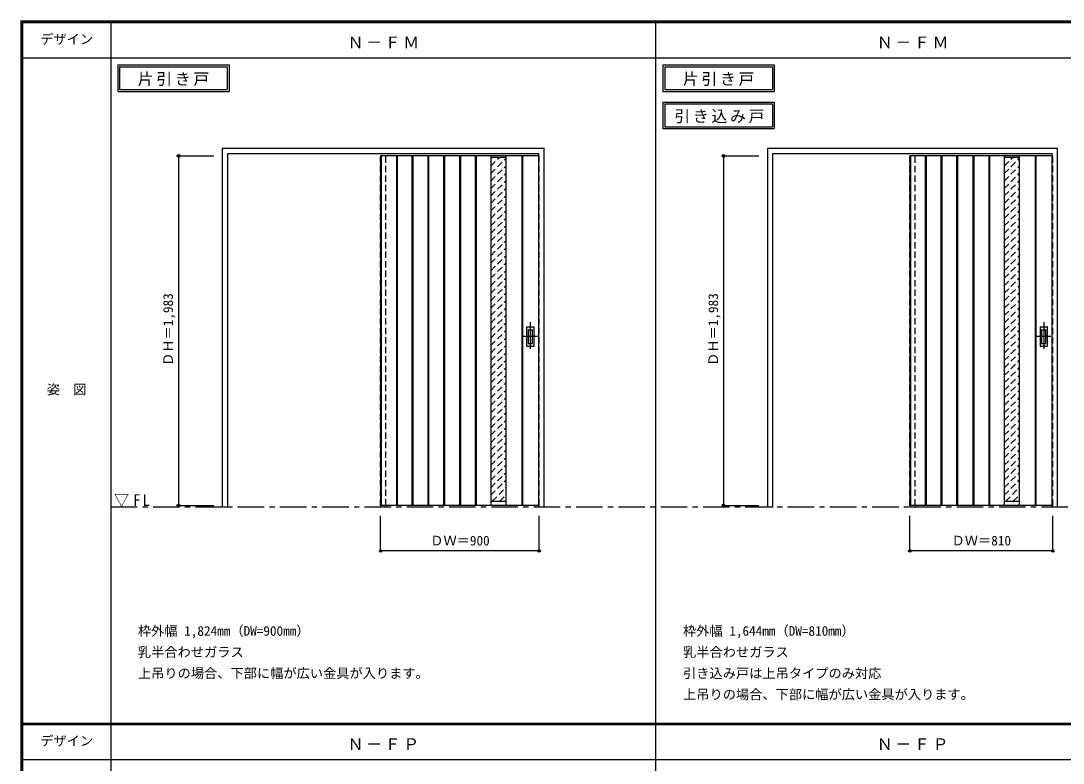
# Model space of a CAD drawing. Units: millimetres, scale not verified. Extents: x -6000 to 5700, y -4307 to 4260.
# Drawn here: x -6000 to -87, y -36 to 4175 of the extents above; entities that cross this region are included whole.
import ezdxf
from ezdxf.enums import TextEntityAlignment as Align

# ---------------------------------------------------------------- set-up
doc = ezdxf.new("R2010")
doc.units = ezdxf.units.MM
doc.header["$LTSCALE"] = 30
doc.header["$PDMODE"] = 32
doc.header["$PDSIZE"] = 15
doc.linetypes.add('CHAIN1', pattern=[8, 5, -1, 1, -1])
doc.linetypes.add('DASHED1', pattern=[1.8, 1.2, -0.6])
for name, color, linetype in [('0-1_通り芯', 4, 'CHAIN1'), ('0-2_扉', 4, 'DASHED1'), ('0-3_仕上げ', 3, 'Continuous'), ('0-4_枠', 3, 'Continuous'), ('0-6_引手', 3, 'Continuous'), ('0-A_文字', 7, 'Continuous'), ('0-B_寸法', 7, 'Continuous'), ('0-C_ハッチ', 4, 'DASHED1'), ('F-1_枠', 6, 'Continuous'), ('F-A_文字', 7, 'Continuous')]:
    doc.layers.add(name, color=color, linetype=linetype)
doc.styles.add('ＭＳ ゴシック', font='')
doc.styles.get('ＭＳ ゴシック').set_extended_font_data('MS Gothic')

msp = doc.modelspace()

# ---------------------------------------------------------------- linework, layer by layer
at = {"layer": '0-1_通り芯'}
for p, q in [((-3109.75, 2465), (-3109.75, 2303)), ((-197.25, 2465), (-197.25, 2303)), ((-3068.75, 2384), (-3150.75, 2384)), ((-156.25, 2384), (-238.25, 2384))]:
    msp.add_line(p, q, dxfattribs=at)
at = {"layer": '0-1_通り芯', "color": 7}
msp.add_line((-5490, 1418), (3233.5, 1418), dxfattribs=at)
at = {"layer": '0-2_扉'}
for p, q in [((-3958.75, 3409.5), (-3958.75, 3405.5)), ((-3061.75, 3409.5), (-3058.75, 3409.5)), ((-3058.75, 1426.5), (-3058.75, 3409.5)), ((-956.25, 3409.5), (-956.25, 3405.5)), ((-149.25, 3409.5), (-146.25, 3409.5)), ((-3061.75, 1426.5), (-3058.75, 1426.5))]:
    msp.add_line(p, q, dxfattribs=at)
at = {"layer": '0-2_扉', "color": 3, "linetype": 'Continuous'}
for p, q in [((-3061.75, 3409.5), (-3958.75, 3409.5)), ((-3958.75, 3409.5), (-3958.75, 1426.5)), ((-956.25, 3409.5), (-956.25, 1426.5)), ((-149.25, 3409.5), (-956.25, 3409.5)), ((-3061.75, 1426.5), (-3958.75, 1426.5)), ((-149.25, 1426.5), (-956.25, 1426.5))]:
    msp.add_line(p, q, dxfattribs=at)
at = {"layer": '0-2_扉'}
msp.add_lwpolyline([(-149.25, 1426.5), (-146.25, 1426.5), (-146.25, 3409.5)], dxfattribs=at)
at = {"layer": '0-3_仕上げ'}
for p, q in [((-3955.75, 3409.5), (-3955.75, 1426.5)), ((-3869.75, 3409.5), (-3869.75, 1426.5)), ((-3864.75, 3409.5), (-3864.75, 1426.5)), ((-3781.75, 3409.5), (-3781.75, 1426.5)), ((-3776.75, 3409.5), (-3776.75, 1426.5)), ((-3691.75, 3409.5), (-3691.75, 1426.5)), ((-3686.75, 3409.5), (-3686.75, 1426.5)), ((-3601.75, 3409.5), (-3601.75, 1426.5)), ((-3596.75, 3409.5), (-3596.75, 1426.5)), ((-3511.75, 3409.5), (-3511.75, 1426.5)), ((-3506.75, 3409.5), (-3506.75, 1426.5)), ((-3421.75, 3409.5), (-3421.75, 1426.5)), ((-3416.75, 3409.5), (-3416.75, 1426.5)), ((-3158.75, 3409.5), (-3158.75, 1426.5)), ((-3153.75, 3409.5), (-3153.75, 1426.5)), ((-953.25, 3409.5), (-953.25, 1426.5)), ((-867.25, 1426.5), (-867.25, 3409.5)), ((-862.25, 1426.5), (-862.25, 3409.5)), ((-779.25, 1426.5), (-779.25, 3409.5)), ((-774.25, 1426.5), (-774.25, 3409.5)), ((-689.25, 1426.5), (-689.25, 3409.5)), ((-684.25, 1426.5), (-684.25, 3409.5)), ((-599.25, 3409.5), (-599.25, 1426.5)), ((-594.25, 3409.5), (-594.25, 1426.5)), ((-509.25, 3409.5), (-509.25, 1426.5)), ((-504.25, 3409.5), (-504.25, 1426.5)), ((-246.25, 3409.5), (-246.25, 1426.5)), ((-241.25, 3409.5), (-241.25, 1426.5))]:
    msp.add_line(p, q, dxfattribs=at)
at = {"layer": '0-3_仕上げ', "color": 7}
for p, q in [((-3333.75, 3409.5), (-3333.75, 1426.5)), ((-3333.75, 3401.5), (-3248.75, 3401.5)), ((-3248.75, 3409.5), (-3248.75, 1426.5)), ((-421.25, 3409.5), (-421.25, 1426.5)), ((-421.25, 3401.5), (-336.25, 3401.5)), ((-336.25, 3409.5), (-336.25, 1426.5)), ((-3333.75, 1450.5), (-3248.75, 1450.5)), ((-421.25, 1450.5), (-336.25, 1450.5))]:
    msp.add_line(p, q, dxfattribs=at)
at = {"layer": '0-3_仕上げ', "linetype": 'DASHED1'}
for p, q in [((-3061.75, 1426.5), (-3061.75, 3409.5)), ((-149.25, 1426.5), (-149.25, 3409.5))]:
    msp.add_line(p, q, dxfattribs=at)
at = {"layer": '0-4_枠'}
for p, q in [((-4855.75, 1418), (-4855.75, 3453)), ((-4855.75, 3453), (-3031.75, 3453)), ((-3031.75, 1418), (-3031.75, 3453)), ((-1763.25, 1418), (-1763.25, 3453)), ((-1763.25, 3453), (-119.25, 3453)), ((-119.25, 1418), (-119.25, 3453)), ((-4825.75, 3423), (-3061.75, 3423)), ((-4825.75, 1418), (-4825.75, 3423)), ((-3061.75, 1418), (-3061.75, 3423)), ((-1733.25, 3423), (-149.25, 3423)), ((-1733.25, 1418), (-1733.25, 3423)), ((-149.25, 1418), (-149.25, 3423)), ((-3958.75, 1426.5), (-3958.75, 1418)), ((-3928.75, 1426.5), (-3928.75, 1418)), ((-956.25, 1426.5), (-956.25, 1418)), ((-926.25, 1426.5), (-926.25, 1418)), ((-4855.75, 1418), (-4825.75, 1418)), ((-3958.75, 1418), (-3928.75, 1418)), ((-3061.75, 1418), (-3031.75, 1418)), ((-1763.25, 1418), (-1733.25, 1418)), ((-956.25, 1418), (-926.25, 1418)), ((-149.25, 1418), (-119.25, 1418))]:
    msp.add_line(p, q, dxfattribs=at)
at = {"layer": '0-4_枠', "color": 4, "linetype": 'DASHED1'}
for p, q in [((-3958.75, 1426.5), (-3958.75, 3423)), ((-3928.75, 1426.5), (-3928.75, 3423)), ((-956.25, 1426.5), (-956.25, 3423)), ((-926.25, 1426.5), (-926.25, 3423))]:
    msp.add_line(p, q, dxfattribs=at)
at = {"layer": '0-6_引手'}
for p, q in [((-3130.75, 2437.5), (-3130.75, 2330.5)), ((-3129.25, 2439), (-3090.25, 2439)), ((-3088.75, 2330.5), (-3088.75, 2437.5)), ((-218.25, 2437.5), (-218.25, 2330.5)), ((-216.75, 2439), (-177.75, 2439)), ((-176.25, 2330.5), (-176.25, 2437.5)), ((-3129.25, 2329), (-3090.25, 2329)), ((-216.75, 2329), (-177.75, 2329))]:
    msp.add_line(p, q, dxfattribs=at)
at = {"layer": '0-6_引手', "color": 7}
for p, q in [((-3122.25, 2421.5), (-3122.25, 2346.5)), ((-3120.75, 2423), (-3098.75, 2423)), ((-3097.25, 2346.5), (-3097.25, 2421.5)), ((-209.75, 2421.5), (-209.75, 2346.5)), ((-208.25, 2423), (-186.25, 2423)), ((-184.75, 2346.5), (-184.75, 2421.5)), ((-3120.75, 2345), (-3098.75, 2345)), ((-208.25, 2345), (-186.25, 2345))]:
    msp.add_line(p, q, dxfattribs=at)
at = {"layer": '0-6_引手'}
for centre, start, end in [((-3129.25, 2437.5), 90, 180), ((-3090.25, 2437.5), 0, 90), ((-216.75, 2437.5), 90, 180), ((-177.75, 2437.5), 0, 90), ((-3129.25, 2330.5), 180, 270), ((-3090.25, 2330.5), 270, 0), ((-216.75, 2330.5), 180, 270), ((-177.75, 2330.5), 270, 0)]:
    msp.add_arc(centre, 1.5, start, end, dxfattribs=at)
at = {"layer": '0-6_引手', "color": 7}
for centre, start, end in [((-3120.75, 2421.5), 90, 180), ((-3098.75, 2421.5), 0, 90), ((-208.25, 2421.5), 90, 180), ((-186.25, 2421.5), 0, 90), ((-3120.75, 2346.5), 180, 270), ((-3098.75, 2346.5), 270, 0), ((-208.25, 2346.5), 180, 270), ((-186.25, 2346.5), 270, 0)]:
    msp.add_arc(centre, 1.5, start, end, dxfattribs=at)
at = {"layer": '0-A_文字'}
for p, q in [((-5450, 3925), (-5450, 3775)), ((-5440, 3915), (-5440, 3785)), ((-5440, 3915), (-4828.97, 3915)), ((-4828.97, 3915), (-4828.97, 3785)), ((-2357.5, 3925), (-2357.5, 3775)), ((-2347.5, 3915), (-2347.5, 3785)), ((-2347.5, 3915), (-1736.47, 3915)), ((-1736.47, 3915), (-1736.47, 3785)), ((-5440, 3785), (-4828.97, 3785)), ((-2347.5, 3785), (-1736.47, 3785)), ((-5450, 3775), (-4818.97, 3775)), ((-2357.5, 3775), (-1726.47, 3775)), ((-2357.5, 3713.53), (-2357.5, 3563.53)), ((-2347.5, 3703.53), (-2347.5, 3573.53)), ((-2347.5, 3703.53), (-1736.47, 3703.53)), ((-1736.47, 3703.53), (-1736.47, 3573.53)), ((-2357.5, 3563.53), (-1726.47, 3563.53)), ((-2347.5, 3573.53), (-1736.47, 3573.53))]:
    msp.add_line(p, q, dxfattribs=at)
for points in [[(-5450, 3925), (-4818.97, 3925), (-4818.97, 3775)], [(-2357.5, 3925), (-1726.47, 3925), (-1726.47, 3775)], [(-2357.5, 3713.53), (-1726.47, 3713.53), (-1726.47, 3563.53)]]:
    msp.add_lwpolyline(points, dxfattribs=at)
at = {"layer": '0-B_寸法', "color": 4}
for p, q in [((-5105.75, 3409.5), (-5105.75, 1426.5)), ((-5105.75, 3409.5), (-4905.75, 3409.5)), ((-2013.25, 3409.5), (-2013.25, 1426.5)), ((-2013.25, 3409.5), (-1813.25, 3409.5)), ((-5105.75, 1426.5), (-4905.75, 1426.5)), ((-2013.25, 1426.5), (-1813.25, 1426.5)), ((-3958.75, 1168), (-3958.75, 1368)), ((-3058.75, 1168), (-3058.75, 1368)), ((-956.25, 1168), (-956.25, 1368)), ((-146.25, 1168), (-146.25, 1368)), ((-3058.75, 1168), (-3958.75, 1168)), ((-146.25, 1168), (-956.25, 1168))]:
    msp.add_line(p, q, dxfattribs=at)
at = {"layer": '0-B_寸法'}
for p in [(-5105.75, 3409.5), (-2013.25, 3409.5), (-5105.75, 1426.5), (-2013.25, 1426.5), (-3958.75, 1168), (-3058.75, 1168), (-956.25, 1168), (-146.25, 1168)]:
    msp.add_point(p, dxfattribs=at)
at = {"layer": '0-C_ハッチ'}
for p, q in [((-3333.75, 3393.73), (-3325.98, 3401.5)), ((-3333.75, 3351.31), (-3283.56, 3401.5)), ((-3333.75, 3308.88), (-3248.75, 3393.88)), ((-421.25, 3351.31), (-371.06, 3401.5)), ((-421.25, 3393.73), (-413.48, 3401.5)), ((-421.25, 3308.88), (-336.25, 3393.88)), ((-3333.75, 3266.45), (-3248.75, 3351.45)), ((-421.25, 3266.45), (-336.25, 3351.45)), ((-3333.75, 3224.03), (-3248.75, 3309.03)), ((-3333.75, 3181.6), (-3248.75, 3266.6)), ((-421.25, 3224.03), (-336.25, 3309.03)), ((-421.25, 3181.6), (-336.25, 3266.6)), ((-3333.75, 3139.18), (-3248.75, 3224.18)), ((-421.25, 3139.18), (-336.25, 3224.18)), ((-3333.75, 3096.75), (-3248.75, 3181.75)), ((-3333.75, 3054.32), (-3248.75, 3139.32)), ((-421.25, 3096.75), (-336.25, 3181.75)), ((-421.25, 3054.32), (-336.25, 3139.32)), ((-3333.75, 3011.9), (-3248.75, 3096.9)), ((-421.25, 3011.9), (-336.25, 3096.9)), ((-3333.75, 2969.47), (-3248.75, 3054.47)), ((-421.25, 2969.47), (-336.25, 3054.47)), ((-3333.75, 2927.04), (-3248.75, 3012.04)), ((-3333.75, 2884.62), (-3248.75, 2969.62)), ((-421.25, 2927.04), (-336.25, 3012.04)), ((-421.25, 2884.62), (-336.25, 2969.62)), ((-3333.75, 2842.19), (-3248.75, 2927.19)), ((-421.25, 2842.19), (-336.25, 2927.19)), ((-3333.75, 2799.76), (-3248.75, 2884.76)), ((-3333.75, 2757.34), (-3248.75, 2842.34)), ((-421.25, 2799.76), (-336.25, 2884.76)), ((-421.25, 2757.34), (-336.25, 2842.34)), ((-3333.75, 2714.91), (-3248.75, 2799.91)), ((-421.25, 2714.91), (-336.25, 2799.91)), ((-3333.75, 2672.48), (-3248.75, 2757.48)), ((-421.25, 2672.48), (-336.25, 2757.48)), ((-3333.75, 2630.06), (-3248.75, 2715.06)), ((-3333.75, 2587.63), (-3248.75, 2672.63)), ((-421.25, 2630.06), (-336.25, 2715.06)), ((-421.25, 2587.63), (-336.25, 2672.63)), ((-3333.75, 2545.21), (-3248.75, 2630.21)), ((-421.25, 2545.21), (-336.25, 2630.21)), ((-3333.75, 2502.78), (-3248.75, 2587.78)), ((-3333.75, 2460.35), (-3248.75, 2545.35)), ((-421.25, 2502.78), (-336.25, 2587.78)), ((-421.25, 2460.35), (-336.25, 2545.35)), ((-3333.75, 2417.93), (-3248.75, 2502.93)), ((-421.25, 2417.93), (-336.25, 2502.93)), ((-3333.75, 2375.5), (-3248.75, 2460.5)), ((-421.25, 2375.5), (-336.25, 2460.5)), ((-3333.75, 2333.07), (-3248.75, 2418.07)), ((-3333.75, 2290.65), (-3248.75, 2375.65)), ((-421.25, 2333.07), (-336.25, 2418.07)), ((-421.25, 2290.65), (-336.25, 2375.65)), ((-3333.75, 2248.22), (-3248.75, 2333.22)), ((-421.25, 2248.22), (-336.25, 2333.22)), ((-3333.75, 2205.79), (-3248.75, 2290.79)), ((-3333.75, 2163.37), (-3248.75, 2248.37)), ((-421.25, 2205.79), (-336.25, 2290.79)), ((-421.25, 2163.37), (-336.25, 2248.37)), ((-3333.75, 2120.94), (-3248.75, 2205.94)), ((-421.25, 2120.94), (-336.25, 2205.94)), ((-3333.75, 2078.52), (-3248.75, 2163.52)), ((-421.25, 2078.52), (-336.25, 2163.52)), ((-3333.75, 2036.09), (-3248.75, 2121.09)), ((-3333.75, 1993.66), (-3248.75, 2078.66)), ((-421.25, 2036.09), (-336.25, 2121.09)), ((-421.25, 1993.66), (-336.25, 2078.66)), ((-3333.75, 1951.24), (-3248.75, 2036.24)), ((-421.25, 1951.24), (-336.25, 2036.24)), ((-3333.75, 1908.81), (-3248.75, 1993.81)), ((-3333.75, 1866.38), (-3248.75, 1951.38)), ((-421.25, 1908.81), (-336.25, 1993.81)), ((-421.25, 1866.38), (-336.25, 1951.38)), ((-3333.75, 1823.96), (-3248.75, 1908.96)), ((-421.25, 1823.96), (-336.25, 1908.96)), ((-3333.75, 1781.53), (-3248.75, 1866.53)), ((-421.25, 1781.53), (-336.25, 1866.53)), ((-3333.75, 1739.1), (-3248.75, 1824.1)), ((-3333.75, 1696.68), (-3248.75, 1781.68)), ((-421.25, 1739.1), (-336.25, 1824.1)), ((-421.25, 1696.68), (-336.25, 1781.68)), ((-3333.75, 1654.25), (-3248.75, 1739.25)), ((-421.25, 1654.25), (-336.25, 1739.25)), ((-3333.75, 1611.82), (-3248.75, 1696.82)), ((-421.25, 1611.82), (-336.25, 1696.82)), ((-3333.75, 1569.4), (-3248.75, 1654.4)), ((-3333.75, 1526.97), (-3248.75, 1611.97)), ((-421.25, 1569.4), (-336.25, 1654.4)), ((-421.25, 1526.97), (-336.25, 1611.97)), ((-3333.75, 1484.55), (-3248.75, 1569.55)), ((-421.25, 1484.55), (-336.25, 1569.55)), ((-3325.37, 1450.5), (-3248.75, 1527.12)), ((-3282.94, 1450.5), (-3248.75, 1484.69)), ((-412.87, 1450.5), (-336.25, 1527.12)), ((-370.44, 1450.5), (-336.25, 1484.69))]:
    msp.add_line(p, q, dxfattribs=at)
at = {"layer": 'F-1_枠'}
for p, q in [((-6000, 4175), (5700, 4175)), ((-6000, 4175), (-6000, -4205)), ((-6000, 4170), (5700, 4170)), ((-6000, 4165), (5700, 4165)), ((-5995, 4175), (-5995, -4205)), ((-5990, 4175), (-5990, -4205)), ((-5490, 4175), (-5490, -3790)), ((-2397.5, -3790), (-2397.5, 4175)), ((-6000, 3965), (5700, 3965)), ((-6000, 190.5), (5700, 190.5)), ((-6000, 187.5), (5700, 187.5)), ((-6000, 184.5), (5700, 184.5)), ((-6000, -15.5), (5700, -15.5))]:
    msp.add_line(p, q, dxfattribs=at)

# ---------------------------------------------------------------- texts
at = {"layer": '0-A_文字', "style": 'ＭＳ ゴシック'}
for s, p in [('枠外幅 1,824mm（DW=900mm）', (-5335.75, 670.5)), ('枠外幅 1,644mm（DW=810mm）', (-2243.25, 670.5)), ('乳半合わせガラス', (-5335.75, 550.5)), ('乳半合わせガラス', (-2243.25, 550.5)), ('上吊りの場合、下部に幅が広い金具が入ります。', (-5335.75, 430.5)), ('引き込み戸は上吊タイプのみ対応', (-2243.25, 430.5)), ('上吊りの場合、下部に幅が広い金具が入ります。', (-2243.25, 310.5))]:
    msp.add_text(s, height=54.99, dxfattribs=at).set_placement(p, align=Align.BOTTOM_LEFT)
at = {"layer": '0-A_文字', "char_height": 65.98, "attachment_point": 7, "style": 'ＭＳ ゴシック'}
for s, insert in [('\\T1.17;Ｎ－ＦＭ', (-4146.25, 4020)), ('\\T1.17;Ｎ－ＦＭ', (-1143.75, 4020)), ('\\T1.17;片引き戸', (-5336.98, 3805)), ('\\T1.17;片引き戸', (-2244.48, 3805)), ('\\T1.17;引き込み戸', (-2292.84, 3593.53)), ('\\T1.26;\\W0.95;▽FL', (-5471.25, 1418)), ('\\T1.17;Ｎ－ＦＰ', (-4146.25, 39.5)), ('\\T1.17;Ｎ－ＦＰ', (-1143.75, 39.5))]:
    msp.add_mtext(s, dxfattribs=dict(at, insert=insert))
at = {"layer": '0-B_寸法', "style": 'ＭＳ ゴシック'}
for p in [(-5120.75, 2217.75), (-2028.25, 2217.75)]:
    msp.add_text('ＤＨ＝1,983', height=54.99, rotation=90, dxfattribs=at).set_placement(p, align=Align.BOTTOM_LEFT)
for s, p in [('ＤＷ＝900', (-3677.5, 1183)), ('ＤＷ＝810', (-720, 1183))]:
    msp.add_text(s, height=54.99, dxfattribs=at).set_placement(p, align=Align.BOTTOM_LEFT)
at = {"layer": 'F-A_文字', "style": 'ＭＳ ゴシック'}
for s, p in [('デザイン', (-5890, 4027.5)), ('姿\u3000図', (-5852.5, 2040.25)), ('デザイン', (-5890, 47))]:
    msp.add_text(s, height=54.99, dxfattribs=at).set_placement(p, align=Align.BOTTOM_LEFT)

doc.saveas('drawing.dxf')
